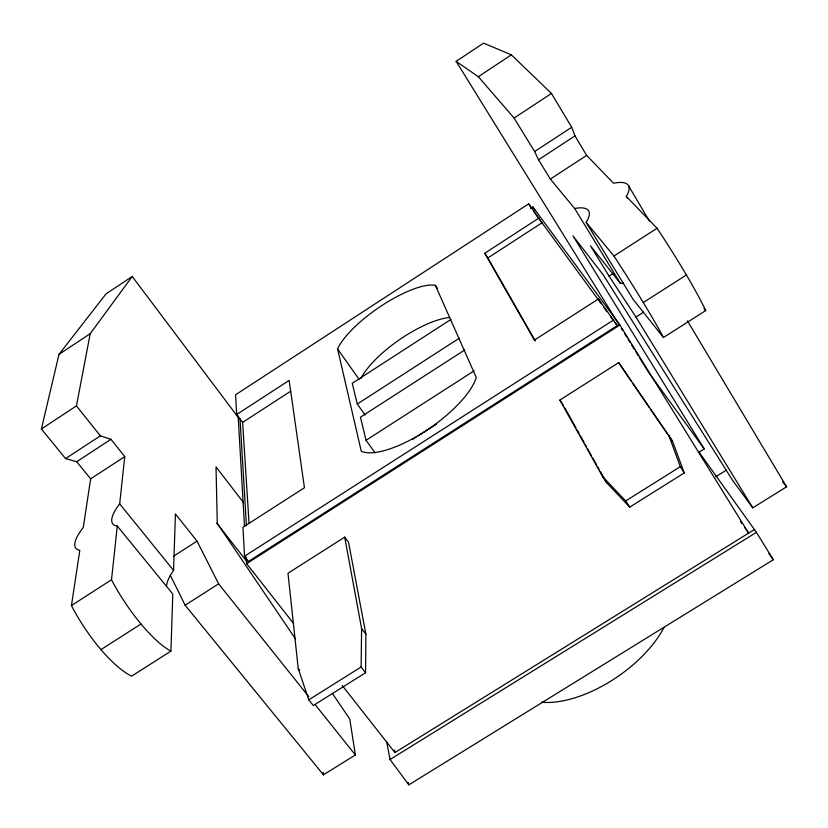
<?xml version="1.0" encoding="UTF-8"?>
<svg xmlns="http://www.w3.org/2000/svg" width="828" height="828" viewBox="0 0 828 828"><rect width="100%" height="100%" fill="white"/><g stroke="black" fill="none" stroke-linecap="round" stroke-linejoin="round"><path stroke-width="1.24" d="M365.572 672.75L365.893 634.217L348.557 542.309L344.696 537.134L287.989 573.255L298.225 668.548L308.782 699.846L313.315 705.518L365.572 672.75L361.122 666.995L361.608 628.607L344.696 537.134M132.211 276.48L106.056 293.847L58.985 354.374L41.4 428.966L65.567 458.598L76.704 461.714L90.635 478.853L83.276 527.477A50.601 15.183 -38 0 0 79.819 550.299L71.456 605.547A76.021 23.888 56.6 0 0 131.631 676.155L170.93 651.129L172.793 594.028L117.286 526.039A50.539 15.318 -37.6 0 1 119.677 503.848L124.759 456.611L110.973 439.306L100.354 435.828L76.455 405.906L90.19 333.715L132.211 276.48L238.526 417.767M166.573 586.276A49.463 17.243 -38 0 1 173.569 570.389L175.412 513.95L197.023 541.129L218.623 583.833L308.709 696.586M170.93 651.129A76.228 21.932 56.7 0 1 111.511 579.735L117.286 526.039M456.145 61.355L483.573 43.139L511.362 54.855L551.479 93.45L571.693 127.274L574.963 135.885L586.648 155.405L613.569 183.257A48.303 15.101 -32.2 0 1 626.247 196.381L657.059 228.259A78.95 5.786 57.8 0 1 705.684 310.603L663.466 337.482L633.006 299.219L586.131 222.37A48.014 15.07 -32.6 0 0 574.673 208.511L550.341 179.076L538.49 159.742L534.629 151.545L514.105 118.031L478.336 76.725L456.145 61.355L619.282 325.031M58.985 354.374L90.19 333.715M478.336 76.725L511.362 54.855M41.4 428.966L76.455 405.906M514.105 118.031L551.479 93.45M65.567 458.598L100.354 435.828M534.629 151.545L571.693 127.274M76.704 461.714L110.973 439.306M538.49 159.742L574.963 135.885M90.635 478.853L124.759 456.611M550.341 179.076L586.648 155.405M535.354 341.022L487.816 257.984L542.009 222.784L528.668 203.854L235.587 394.759L236.684 414.497L242.625 422.394L249.052 523.389M530.727 208.377L532.89 206.969L619.893 325.011L748.615 533.118L744.889 527.84M236.684 414.497L289.148 380.394L304.445 487.754L242.935 527.25L244.539 556.209L248.576 561.363L617.233 325.601L598.396 299.011L534.412 340.091L484.763 253.244L539.018 217.981M242.625 422.394L290.711 391.178M450.918 319.422L352.242 383.271L357.272 404.043L365.117 415.045M357.272 404.043L459.343 338.166M464.674 350.016L360.449 417.177L366.048 440.289L375.053 452.812M71.456 605.547L111.511 579.735M586.131 222.37L613.952 256.028L657.059 228.259M173.549 556.219L197.023 541.129M687.406 320.84L786.6 486.802L752.776 507.833L635.956 317.031L609.066 276.117L613.32 273.385M366.048 440.289L474.071 370.872M412.861 439.264L416.111 437.184M418.285 435.787L436.729 423.977M244.539 556.209L613.703 319.918M100.964 649.618L141.008 623.991M643.304 302.551L686.391 274.979M293.661 623.608L246.63 563.692L619.893 325.011M170.247 575.129L185.141 605.237L218.623 583.833M635.956 317.031L643.501 312.208M559.894 400.048L618.713 362.581L672.512 441.179L684.249 472.943L629.735 507.129L606.593 482.683L602.68 476.7L559.894 400.048L563.464 405.523M703.79 459.882L699.049 452.202L704.245 448.942L572.945 235.845L603.312 274.968L732.449 480.147L752.776 507.833M308.782 699.846L361.122 666.995M602.68 476.7L625.709 500.95L680.316 466.671L668.703 435.093M715.723 476.762L726.498 470.035M185.141 605.237L323.427 774.832L355.367 754.97L349.799 719.128L332.421 693.45M342.285 685.553L394.894 752.569L754.411 529.527M390.029 759.535L756.419 532.332L773.3 559.749L408.815 784.861L390.029 759.535L386.676 741.805M703.976 308.72L705.684 310.603M119.677 503.848L173.569 570.389M782.595 481.803L786.6 486.802M315.147 704.638L355.367 754.97M623.608 283.114A46.968 16.943 -32.3 0 0 620.431 283.424L590.499 245.823L609.066 276.117M298.225 668.548L299.684 670.38M216.76 523.141L247.054 561.767M243.629 502.731L216.015 466.909L217.278 523.379L295.482 638.905M361.608 628.607L365.893 634.217M533.812 211.575L600.29 302.458M604.016 307.54L606.945 311.556M610.619 316.575L613.558 320.591M615.028 322.589L617.233 325.601M704.245 448.942L648.521 372.279L639.682 357.996M699.049 452.202L756.419 532.332M768.85 553.497L773.3 559.749M437.463 288.486L435.373 285.349A63.042 19.396 -34.6 0 0 382.453 305.159A63.042 19.396 -34.6 0 0 337.576 348.919L359.228 379.524M740.418 521.505L741.909 523.617M630.946 380.849L618.713 362.581M632.406 382.96L649.173 407.314M650.632 409.425L667.409 433.779M668.858 435.89L672.512 441.179M625.709 500.95L629.735 507.129M484.763 253.244L487.816 257.984M680.316 466.671L684.249 472.943M528.668 203.854L531.576 208.521M532.89 206.969L534.94 210.25M621.321 328.333L622.687 330.527M624.726 333.819L626.765 337.12M628.121 339.314L630.16 342.616M631.526 344.81L634.238 349.209M635.604 351.403L638.316 355.792M598.396 299.011L601.242 303.607M574.673 208.511L620.431 283.424M626.247 196.381L627.572 198.596M628.618 185.917L649.431 221.097M564.717 407.759L575.967 427.89M577.209 430.125L579.093 433.479M580.335 435.714L584.092 442.431M585.334 444.667L586.586 446.903M587.839 449.138L591.585 455.845M592.838 458.081L596.584 464.798M597.837 467.033L599.089 469.269M600.341 471.505L606.593 482.683M435.373 285.349L476.255 377.433A72.16 25.42 -34.8 0 1 424.453 431.709A72.16 25.42 -34.8 0 1 361.267 451.26L337.576 348.919M408.307 782.356L408.815 784.861M394.397 750.033L394.894 752.569M323.117 772.317L323.427 774.832M240.027 418.937L246.444 525.832M238.153 416.153L244.498 526.484M246.268 557.275L246.63 563.692M613.952 256.028A78.732 3.529 57.7 0 1 663.466 337.482M360.936 378.458A62.442 20.524 -34.6 0 1 449.697 317.497M663.973 627.489A90.945 46.171 -34.6 0 1 541.481 702.237"/></g></svg>
